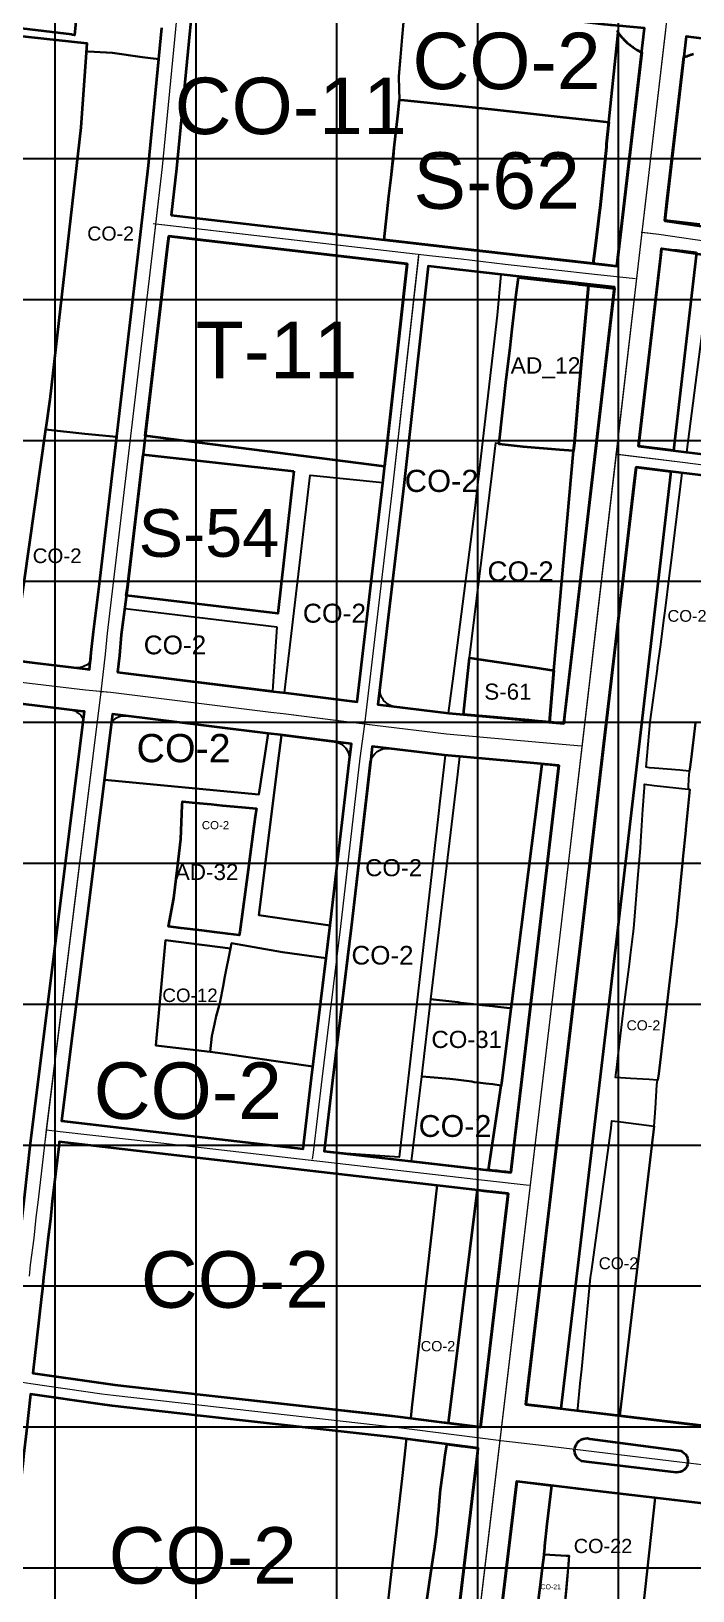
# Model space of a CAD drawing. Header units: millimetres. Extents: x 464536 to 476893, y 870501 to 881610.
# Drawn here: x 468283 to 468753, y 876084 to 877190 of the extents above; entities that cross this region are included whole.
import ezdxf
from ezdxf.enums import TextEntityAlignment as Align

# ---------------------------------------------------------------- set-up
doc = ezdxf.new("R2010")
doc.units = ezdxf.units.MM
for name, color, linetype, lineweight in [('Administration', 16, 'Continuous', 35), ('Center_1', 7, 'Continuous', 5), ('Land Use Code', 7, 'Continuous', 35), ('Manufacturing and storage', 212, 'Continuous', 35), ('Mixed use', 30, 'Continuous', 35), ('Proposed Road Net work', 7, 'Continuous', 35), ('Recreational _ Environmental', 84, 'Continuous', 35), ('Services', 170, 'Continuous', 35), ('Transport', 251, 'Continuous', 35)]:
    doc.layers.add(name, color=color, linetype=linetype, lineweight=lineweight)
doc.layers.add('Commerce_ Business _ Trade', color=10, linetype='Continuous')
doc.layers.add('Grid1', color=7, linetype='Continuous')
doc.styles.add('Arial', font='arial.ttf')

msp = doc.modelspace()

# ---------------------------------------------------------------- linework, layer by layer
at = {"layer": 'Administration'}
for points in [[(468678.6, 877009.9), (468673.6, 876953.6), (468671.9, 876934.8), (468669.4, 876906.7), (468669.4, 876906.7), (468668.7, 876898.5), (468668.1, 876892.5), (468658, 876893.3), (468632.2, 876895.3), (468615.2, 876897.2), (468615.3, 876898), (468620.3, 876943.2), (468623, 876965.7), (468624.6, 876979), (468627.1, 877001.2), (468627.4, 877003.5), (468628.9, 877015.6), (468667.1, 877011.3), (468671.3, 877010.8), (468672.2, 877010.7), (468674.4, 877010.4)], [(468442.8, 876638.7), (468442.2, 876634.6), (468441.1, 876625.9), (468436.9, 876595.2), (468431, 876551.3), (468430.6, 876548.8), (468422.6, 876549.8), (468414.9, 876550.8), (468404.1, 876552.1), (468389.5, 876553.9), (468380.5, 876555.1), (468384.1, 876575.1), (468386.8, 876596.6), (468389.1, 876617), (468390.1, 876641.1), (468390.4, 876643.7), (468399.7, 876642.9), (468410.7, 876641.8), (468418.7, 876641), (468432.6, 876639.7)]]:
    msp.add_lwpolyline(points, close=True, dxfattribs=at)
at = {"layer": 'Center_1'}
for points in [[(468338.5, 873812.6), (468355.6, 873957.5), (468418.1, 874496.9), (468508.1, 875263.4), (468569.7, 875800.9), (468575.1, 875846.3), (468658.6, 876548.8), (468816.4, 877901.2), (468829.9, 878009.8), (468852.7, 878215), (468863.4, 878307.3), (468873.2, 878383.8), (468885.1, 878491.3), (468895.2, 878573.2), (468896.9, 878586.6), (468907.2, 878673.6), (469113.1, 880420.4), (469144.9, 880701), (469219, 881312.4)], [(468282.5, 876315), (468284.9, 876333.9), (468286.5, 876348.5), (468288, 876361.2), (468292.5, 876400.2), (468332.6, 876721.6), (468331.7, 876721.7), (468332.6, 876721.6), (468335.6, 876748.4), (468337, 876763.1), (468341.2, 876797), (468370.1, 877041), (468376.1, 877094), (468385.7, 877191.7)], [(468282.5, 876315), (468284.9, 876333.9), (468286.5, 876348.5), (468288, 876361.2), (468292.5, 876400.2), (468332.6, 876721.6), (468331.7, 876721.7), (468332.6, 876721.6), (468335.6, 876748.4), (468337, 876763.1), (468341.2, 876797), (468370.1, 877041), (468376.1, 877094), (468385.7, 877191.7)], [(468712, 877014.6), (468680.9, 877018), (468630.1, 877023.7), (468619.6, 877024.9), (468588.2, 877028.5), (468567.9, 877030.8), (468369.4, 877053.7)], [(468716.1, 877047.8), (468728.6, 877046.4), (468770.6, 877040.2), (468803.2, 877036.4), (468824.9, 877034.1), (468846.1, 877031.8), (468884.9, 877027.1), (468929.8, 877022.6), (469098.7, 877009.8), (469101.1, 877009.7)], [(468482.8, 876390), (468483.4, 876394.8), (468489.5, 876446.7), (468502.7, 876555.1), (468516.5, 876674.6), (468519.8, 876698.7), (468521.1, 876708.5), (468540, 876868.9), (468558.2, 877030.4)], [(468697.9, 876890.4), (468745.5, 876884.5), (468776.8, 876880.6), (468792, 876879.4), (468842.1, 876873.5), (468856.9, 876872.5), (468906.6, 876864.6), (468924.1, 876862.9), (468985.8, 876856), (469004.3, 876851.9), (469062.9, 876844.1), (469069.4, 876843.3), (469078.3, 876842.1), (469081.5, 876841.6)], [(468673.7, 876683.1), (468643.7, 876685.7), (468577.9, 876691.5), (468526.9, 876697.7), (468461.9, 876705.9), (468453, 876707), (468339.4, 876721), (468321.5, 876722.7), (468261.8, 876729.9), (468094, 876749.5), (468050.4, 876754.7), (468005.4, 876760.3), (467953.8, 876766.6), (467911.4, 876771.4), (467861.3, 876777.2), (467818, 876782.6), (467747.6, 876790.8), (467704.9, 876795.9), (467671.6, 876799.8), (467635.2, 876804.2), (467594.8, 876809), (467483.5, 876822.8), (467475.6, 876823.7), (467411.5, 876831.2)], [(468293.7, 876410.8), (468303.5, 876409.7), (468368.7, 876402.2), (468604.9, 876375.1), (468636.6, 876371.5)], [(468273.4, 876232.2), (468282.6, 876230.8), (468333, 876223.5), (468341.2, 876222.4), (468401.9, 876215.6), (468542.2, 876199.9), (468614.9, 876190.5), (468616, 876190.4)]]:
    msp.add_lwpolyline(points, dxfattribs=at)
for points in [[(468371.5, 877053.4, 0), (468376.1, 877094, 0), (468385.7, 877191.7, 0), (468392.3, 877259.6, 0)], [(468716.8, 877047.7, 0), (468733.6, 877191, 0)], [(468332.6, 876721.6, 0), (468335.6, 876748.4, 0), (468337, 876763.1, 0), (468341.2, 876797, 0), (468370.1, 877041, 0), (468371.5, 877053.4, 0)], [(468712, 877014.6, 0), (468680.9, 877018, 0), (468630.1, 877023.7, 0), (468619.6, 877024.9, 0), (468588.2, 877028.5, 0), (468567.9, 877030.8, 0), (468371.5, 877053.4, 0)], [(468698.5, 876890.3, 0), (468716.8, 877047.7, 0)], [(468716.1, 877047.8, 0), (468716.8, 877047.7, 0)], [(468716.8, 877047.7, 0), (468728.6, 877046.4, 0), (468770.6, 877040.2, 0), (468803.2, 877036.4, 0), (468824.9, 877034.1, 0), (468846.1, 877031.8, 0), (468884.9, 877027.1, 0), (468929.8, 877022.6, 0), (468934, 877022.3, 0)], [(468519.8, 876698.6, 0), (468519.8, 876698.7, 0), (468521.1, 876708.5, 0), (468540, 876868.9, 0), (468558.3, 877031.9, 0)], [(468616, 876190.4, 0), (468658.6, 876548.8, 0), (468698.5, 876890.3, 0)], [(468697.9, 876890.4, 0), (468698.5, 876890.3, 0)], [(468698.5, 876890.3, 0), (468745.5, 876884.5, 0), (468776.8, 876880.6, 0), (468792, 876879.4, 0), (468842.1, 876873.5, 0), (468856.9, 876872.5, 0), (468906.6, 876864.6, 0), (468917.7, 876863.5, 0)], [(468332.6, 876721.6, 0), (468331.7, 876721.7, 0), (468321.5, 876722.7, 0), (468261.8, 876729.9, 0), (468094, 876749.5, 0), (468050.4, 876754.7, 0), (468005.4, 876760.3, 0), (467953.8, 876766.6, 0), (467911.4, 876771.4, 0), (467861.3, 876777.2, 0), (467858.7, 876777.5, 0)], [(468293.8, 876410.8, 0), (468332.6, 876721.6, 0)], [(468519.8, 876698.6, 0), (468461.9, 876705.9, 0), (468453, 876707, 0), (468339.4, 876721, 0), (468332.6, 876721.6, 0)], [(468482.8, 876390, 0), (468483.4, 876394.8, 0), (468489.5, 876446.7, 0), (468502.7, 876555.1, 0), (468516.5, 876674.6, 0), (468519.8, 876698.6, 0)], [(468673.7, 876683.1, 0), (468643.7, 876685.7, 0), (468577.9, 876691.5, 0), (468526.9, 876697.7, 0), (468519.8, 876698.6, 0)], [(468281.8, 876307, 0), (468282.5, 876315, 0), (468284.9, 876333.9, 0), (468286.5, 876348.5, 0), (468288, 876361.2, 0), (468292.5, 876400.2, 0), (468293.8, 876410.8, 0)], [(468293.7, 876410.8, 0), (468293.8, 876410.8, 0)], [(468293.8, 876410.8, 0), (468303.5, 876409.7, 0), (468368.7, 876402.2, 0), (468604.9, 876375.1, 0), (468636.6, 876371.5, 0)], [(468273.4, 876232.2, 0), (468282.6, 876230.8, 0), (468333, 876223.5, 0), (468341.2, 876222.4, 0), (468401.9, 876215.6, 0), (468542.2, 876199.9, 0), (468614.9, 876190.5, 0), (468616, 876190.4, 0)], [(468577.6, 875867.2, 0), (468616, 876190.4, 0)], [(468616.5, 876190.4, 0), (468651.5, 876186.2, 0), (468692.5, 876181.3, 0), (468743.3, 876175.2, 0), (468775.5, 876171.4, 0), (468779.3, 876170.9, 0), (468834.3, 876164.4, 0), (468835.5, 876164.2, 0)], [(468616.5, 876190.4, 0), (468651.5, 876186.2, 0), (468692.5, 876181.3, 0), (468743.3, 876175.2, 0), (468775.5, 876171.4, 0), (468779.3, 876170.9, 0), (468834.3, 876164.4, 0), (468835.5, 876164.2, 0), (468846.2, 876162.7, 0), (468878, 876158.1, 0), (468902, 876154.7, 0), (468934.7, 876150.1, 0), (468971.1, 876144.9, 0), (468995.4, 876141.4, 0), (469001.6, 876140.5, 0)]]:
    msp.add_polyline3d(points, dxfattribs=at)
at = {"layer": 'Commerce_ Business _ Trade'}
for points in [[(468235.9, 877197.1), (468311.7, 877187.9), (468311.9, 877187.8), (468313.7, 877187.6), (468313.7, 877187.6), (468313.8, 877187.6), (468319.2, 877244.9)], [(468375.7, 877192.7), (468374.1, 877176.2), (468373.5, 877170.4), (468362, 877171.9), (468340.7, 877175), (468323.4, 877175.9), (468323.4, 877175.9), (468340.5, 877175), (468361.8, 877171.9), (468373.5, 877170.4), (468366.2, 877095), (468360.1, 877042.1), (468355.9, 877006.1), (468355.4, 877001.9), (468347.1, 876934.2), (468343.5, 876902.5), (468343.5, 876902.5), (468320.9, 876904.6), (468293.1, 876907.6), (468293, 876907.6), (468293.5, 876910.5), (468295.3, 876921.9), (468296.1, 876929.1), (468318.2, 877122), (468322.4, 877181.9), (468134.7, 877202.2)], [(468547.7, 877202.1), (468546.3, 877186), (468545.1, 877171.9), (468543.9, 877158.3), (468544.1, 877157.5), (468544.5, 877141.7), (468543.3, 877130.4), (468540.8, 877107.6), (468540.1, 877101), (468538.5, 877086.6), (468537, 877073.3), (468533.7, 877042.3), (468522, 877043.7), (468456, 877051.3), (468408.2, 877056.8), (468382.3, 877059.8), (468386, 877092.9), (468395.6, 877190.7)], [(468698.6, 877190.9), (468699, 877190.3), (468699.5, 877189.6), (468699.7, 877189.4), (468693.2, 877125.8), (468685.1, 877126.7), (468658.6, 877129.6), (468635.5, 877132.1), (468609.8, 877135), (468600, 877136), (468548, 877141.4), (468544.5, 877141.7), (468544.1, 877157.5), (468543.9, 877158.3), (468544.6, 877167), (468545.1, 877171.9), (468546.3, 877186), (468547.7, 877202.1)], [(468754.6, 876699.5), (468751.6, 876673.5), (468750.8, 876666.6), (468750.4, 876665.3), (468750.3, 876665.3), (468743.6, 876665.9), (468725.6, 876667.4), (468722.1, 876667.7), (468719.6, 876668), (468722.6, 876700.2), (468727.7, 876737.8), (468727.8, 876738.8), (468730, 876755.1), (468732.3, 876772.4), (468733.2, 876779), (468736.3, 876804), (468737.3, 876811.3), (468738.9, 876824.6), (468745.3, 876876.9), (468754.5, 876875.8)], [(468774.5, 876199.2), (468701, 876208), (468703.6, 876230), (468725.3, 876413.4), (468726.2, 876426.2), (468727.3, 876442.7), (468727.7, 876446.1), (468728, 876446.1), (468728.6, 876450.6), (468733.6, 876492.5), (468734.6, 876501), (468739.4, 876541.1), (468740.8, 876553.1), (468741.2, 876556.5), (468741.9, 876564.1), (468745.7, 876602.3), (468745.7, 876602.9), (468747.8, 876623.2), (468747.8, 876623.8), (468750.6, 876652.3), (468749.6, 876652.4), (468749.7, 876653.7), (468750, 876660.3), (468750.1, 876662.2), (468750.4, 876665.3), (468750.8, 876666.6), (468751.6, 876673.5), (468754.6, 876699.5)], [(468517.1, 875907.5), (468546.5, 876165.6), (468548.7, 876185.2), (468548.8, 876185.7), (468548.9, 876186.8), (468549.3, 876190.6), (468549.4, 876191.4), (468557.3, 876190.4), (468578.1, 876187.7), (468578.1, 876187.7), (468578, 876187.3), (468577, 876180.2), (468576.2, 876174.5), (468576.1, 876173.8), (468576, 876172.8), (468575.2, 876167.4), (468573.5, 876155.5), (468573.3, 876152.8), (468572.6, 876144.5), (468572.3, 876140.9), (468571.7, 876134.7), (468571.6, 876133.1), (468570.8, 876123.8), (468569.5, 876115.3), (468569.5, 876114.8), (468568.4, 876107.3), (468565.5, 876088.1), (468563.8, 876076.6)], [(468661, 876063.7), (468664.5, 876102), (468664.8, 876106.3), (468665, 876108.3), (468665, 876108.4), (468664, 876108.5), (468662.8, 876108.6), (468651.3, 876109.2), (468647, 876109.5), (468647.5, 876114.3), (468647.4, 876115.4), (468647.7, 876117.9), (468648.4, 876124.2), (468648.7, 876126.5), (468649.2, 876130.9), (468650, 876137.3), (468650.4, 876140.5), (468651.4, 876148.9), (468652, 876153.7), (468652.5, 876158.4), (468669.4, 876156.3), (468671.1, 876156.1), (468685, 876154.5), (468726.1, 876149.6), (468716.1, 876058.5)]]:
    msp.add_lwpolyline(points, dxfattribs=at)
for points in [[(468796, 877028.7), (468795.6, 877024.3), (468793.3, 877003.1), (468790.2, 876974.6), (468786.3, 876939.2), (468781.6, 876895.3), (468780.8, 876887.8), (468777.6, 876888), (468755.7, 876890.8), (468748.6, 876891.6), (468755, 876941), (468760, 876979.4), (468764.1, 877010.7), (468766.9, 877032), (468770.8, 877031.5), (468773.6, 877031.2), (468783.5, 877030.1), (468795.8, 877028.7)], [(468668.1, 876892.5), (468654.2, 876736.8), (468640.6, 876738.8), (468640.5, 876738.8), (468594.2, 876745.8), (468610.1, 876874.5), (468613, 876898.2), (468615.3, 876898), (468615.2, 876897.2), (468632.2, 876895.3), (468658, 876893.3)], [(468532.6, 876869.7), (468514.3, 876714.5), (468463.7, 876720.8), (468463.7, 876720.8), (468462.9, 876720.9), (468481.1, 876875.3), (468532.6, 876870)], [(468457.3, 876767.7), (468454.3, 876722), (468344.2, 876735.6), (468345.5, 876747.4), (468346.9, 876762), (468349.3, 876780.7), (468357.5, 876779.7)], [(468645.8, 876670.4), (468623.7, 876496.6), (468622.8, 876497), (468612.3, 876498.3), (468610.6, 876498.5), (468603.2, 876499.3), (468599.4, 876499.7), (468588.1, 876501), (468586.1, 876501.3), (468581.6, 876501.8), (468568.7, 876503.3), (468566.8, 876503.5), (468585.8, 876663.1), (468587.3, 876675.6), (468600.8, 876674.4), (468632.2, 876671.6)], [(468749.6, 876652.4), (468750.6, 876652.3), (468747.8, 876623.8), (468747.8, 876623.2), (468745.7, 876602.9), (468745.7, 876602.3), (468741.9, 876564.1), (468741.2, 876556.5), (468740.8, 876553.1), (468739.4, 876541.1), (468734.6, 876501), (468733.6, 876492.5), (468728.6, 876450.6), (468728, 876446.1), (468727.7, 876446.1), (468721.7, 876446.5), (468708.6, 876447.2), (468697.9, 876447.9), (468698.8, 876455), (468699.6, 876461.4), (468703.4, 876493.6), (468704.8, 876504.8), (468707.8, 876528.4), (468708.6, 876534.8), (468710.5, 876549.9), (468710.7, 876551.4), (468711.1, 876556.5), (468713.8, 876589.2), (468715.6, 876610.6), (468715.9, 876615.3), (468717.4, 876638), (468718.4, 876653.6), (468718.6, 876656), (468725.4, 876655.2)], [(468424.5, 876539.5), (468420.2, 876518.3), (468419.4, 876513.8), (468416.9, 876500.6), (468414.2, 876491.5), (468413, 876485.7), (468411.2, 876477.3), (468410, 876466), (468371.3, 876470.5), (468378.2, 876545.3)], [(468492.4, 876532.7), (468483, 876455.6), (468419.1, 876464.9), (468410, 876466), (468411.2, 876477.3), (468413, 876485.7), (468414.2, 876491.5), (468416.9, 876500.6), (468419.4, 876513.8), (468420.2, 876518.3), (468424.5, 876539.5), (468425.2, 876543.3), (468461.3, 876536.9)], [(468603.2, 876499.3), (468610.6, 876498.5), (468612.3, 876498.3), (468622.8, 876497), (468623.7, 876496.6), (468617.6, 876447.6), (468617.1, 876444.1), (468616.9, 876442.3), (468616.8, 876442.3), (468610.7, 876443.1), (468605.9, 876443.7), (468605.8, 876443.7), (468600, 876444.4), (468597.6, 876444.7), (468595.8, 876445), (468593.9, 876445.2), (468584.5, 876446.4), (468580.3, 876446.9), (468566.2, 876448.2), (468560.3, 876448.7), (468566.8, 876503.5), (468568.7, 876503.3), (468581.6, 876501.8), (468586.1, 876501.3), (468588.1, 876501), (468599.4, 876499.7)], [(468616.8, 876442.3), (468607.6, 876382.3), (468605.8, 876382.5), (468598.7, 876383.3), (468598.3, 876383.4), (468553.1, 876388.6), (468560.3, 876448.7), (468566.2, 876448.2), (468580.3, 876446.9), (468584.5, 876446.4), (468593.9, 876445.2), (468595.8, 876445), (468597.6, 876444.7), (468600, 876444.4), (468605.8, 876443.7), (468605.9, 876443.7), (468610.7, 876443.1)], [(468703.6, 876230), (468701, 876208), (468671, 876211.5), (468671.2, 876212.9), (468672.9, 876230.8), (468673.9, 876240.9), (468680.2, 876306), (468680.8, 876310.3), (468681.5, 876315.3), (468694.8, 876412), (468695.4, 876417.1), (468701.7, 876416.5), (468725.3, 876413.4)], [(468571.3, 876371.4), (468553.3, 876213.4), (468552.5, 876206.2), (468543.1, 876207.4), (468543.1, 876207.4), (468543, 876207.4), (468537.7, 876208), (468402.8, 876223), (468342.2, 876229.8), (468334, 876230.9), (468284.1, 876238.2), (468286.7, 876261.1), (468290.2, 876292.5), (468290.8, 876297.9), (468291.7, 876305.9), (468292.5, 876313.9), (468294.8, 876332.7), (468296.5, 876347.4), (468297.9, 876360.1), (468302.4, 876399), (468302.8, 876402.2), (468367.8, 876394.7)], [(468596.9, 876368.5), (468596.9, 876368.5), (468599.8, 876368.1), (468579.2, 876202.7), (468577.2, 876203), (468576.6, 876203.1), (468570.2, 876203.9), (468561.1, 876205.1), (468552.5, 876206.2), (468553.3, 876213.4), (468571.3, 876371.4), (468585.6, 876369.7)], [(468656.3, 876064.3), (468641.7, 876066.3), (468643, 876076.7), (468644.1, 876086.1), (468645.8, 876099.9), (468646.9, 876108.7), (468647, 876109.5), (468651.3, 876109.2), (468662.8, 876108.6), (468664, 876108.5), (468665, 876108.4), (468665, 876108.3), (468664.8, 876106.3), (468664.4, 876101.5), (468664.3, 876100.5), (468663.8, 876094.4), (468663, 876085.5), (468661, 876063.7)]]:
    msp.add_lwpolyline(points, close=True, dxfattribs=at)
for points in [[(468582.5, 876732.7), (468579.1, 876706.4), (468541.3, 876711), (468541.3, 876711, -0.163835), (468534.2, 876714.4, -0.089413), (468531.7, 876718, -0.140639), (468530.6, 876724.7), (468531.9, 876735.8), (468536, 876770.5), (468547.5, 876868), (468564.9, 877023.6), (468567, 877023.4), (468587.4, 877021), (468591.5, 877020.6), (468601.8, 877019.4), (468616.5, 877017.7), (468613.9, 876988.9), (468597.8, 876850.1)], [(468451.2, 876692.1), (468444.5, 876648.7), (468334.9, 876659.1), (468340, 876700.2, -0.252848), (468350.9, 876704.5), (468350.9, 876704.5), (468420.4, 876695.9), (468451.2, 876692.1)], [(468495.2, 876555.9), (468495.2, 876555.7), (468467.2, 876559.8), (468444.5, 876563), (468458.4, 876672.7), (468460.7, 876690.9), (468498.1, 876686.2, -0.410864), (468508.8, 876672.6), (468508.8, 876672.6), (468503.5, 876626.9), (468501.7, 876612.1), (468495.2, 876556)], [(468571.9, 876633.1), (468544.3, 876391.3), (468506.5, 876393.9), (468491, 876395.7), (468496.2, 876439.5), (468496.2, 876439.5), (468496.9, 876445.8), (468496.9, 876445.8), (468508.8, 876542.9), (468510.1, 876554.2), (468521.6, 876652.8), (468523.7, 876671.7, -0.387423), (468537.3, 876681.3), (468576.1, 876676.6), (468576.6, 876676.5), (468576.8, 876676.5), (468573.1, 876643.9)]]:
    msp.add_lwpolyline(points, format="xyb", close=True, dxfattribs=at)
msp.add_lwpolyline([(468778.7, 875847.1), (468624.9, 875870.2, -0.270853), (468620, 875881.7), (468621.9, 875896.4), (468623.4, 875908.2), (468623.4, 875908.2), (468627.2, 875936.7), (468627.6, 875939.5), (468627.7, 875940.5), (468630.5, 875966), (468632.4, 875982.7), (468635.2, 876009.1), (468636.7, 876023.3), (468636.7, 876023.3), (468637.7, 876031.7), (468639.9, 876050.9), (468641.7, 876066.3), (468656.3, 876064.3), (468661, 876063.7), (468674.5, 876062.4), (468690.8, 876060.9), (468716.1, 876058.5), (468726.1, 876149.6), (468810, 876139.6, -0.41509)], format="xyb", dxfattribs=at)
for points in [[(468295.3, 876921.9, 0), (468293.5, 876910.5, 0), (468296.1, 876929.1, 0)], [(468460.7, 876690.9, 0), (468458.4, 876672.7, 0), (468444.5, 876563, 0), (468467.2, 876559.8, 0), (468495.2, 876555.7, 0), (468492.4, 876532.7, 0), (468461.3, 876536.9, 0), (468425.2, 876543.3, 0), (468424.5, 876539.5, 0), (468378.2, 876545.3, 0), (468371.3, 876470.5, 0), (468410, 876466, 0), (468419.1, 876464.9, 0), (468483, 876455.6, 0), (468482, 876447.6, 0), (468476.1, 876397.4, 0), (468369.5, 876409.6, 0), (468304.7, 876417.1, 0), (468334.9, 876659.1, 0), (468444.5, 876648.7, 0), (468451.2, 876692.1, 0), (468460, 876691, 0)], [(468422.6, 876549.8, 0), (468430.6, 876548.8, 0), (468431, 876551.3, 0), (468436.9, 876595.2, 0), (468441.1, 876625.9, 0), (468442.2, 876634.6, 0), (468442.8, 876638.7, 0), (468432.6, 876639.7, 0), (468418.7, 876641, 0), (468410.7, 876641.8, 0), (468399.7, 876642.9, 0), (468390.4, 876643.7, 0), (468390.1, 876641.1, 0), (468389.1, 876617, 0), (468386.8, 876596.6, 0), (468384.1, 876575.1, 0), (468380.5, 876555.1, 0), (468389.5, 876553.9, 0), (468404.1, 876552.1, 0), (468414.9, 876550.8, 0)]]:
    msp.add_polyline3d(points, close=True, dxfattribs=at)
for points in [[(468269.8, 876744.1, 0), (468293.1, 876907.6, 0), (468320.9, 876904.6, 0), (468343.5, 876902.5, 0), (468343.5, 876902.5, 0), (468343.6, 876902.5, 0), (468336.4, 876841.4, 0), (468335.7, 876836.6, 0), (468330.9, 876795.1, 0), (468327.1, 876764.4, 0), (468327, 876764.1, 0), (468325.6, 876749.5, 0), (468324.9, 876743.1, 0), (468324.1, 876742.2, 0), (468323.2, 876741.3, 0), (468322.2, 876740.6, 0), (468321.1, 876740, 0), (468320, 876739.5, 0), (468318.8, 876739.1, 0), (468317.6, 876738.8, 0), (468316.4, 876738.6, 0), (468315.2, 876738.6, 0), (468313.9, 876738.7, 0), (468309.5, 876739.2, 0), (468289.1, 876741.7, 0), (468274.7, 876743.5, 0)], [(468260, 876715, 0), (468310.5, 876708.9, 0), (468312.2, 876708.5, 0), (468313.9, 876708, 0), (468315.4, 876707.2, 0), (468316.9, 876706.2, 0), (468318.1, 876705, 0), (468319.2, 876703.6, 0), (468320.1, 876702.1, 0), (468282.5, 876401.4, 0)], [(468264.2, 876065.8, 0), (468270.6, 876116.9, 0), (468273.1, 876139.7, 0), (468274.6, 876153.4, 0), (468277.1, 876176.2, 0), (468277.5, 876179.3, 0), (468279.5, 876197.3, 0), (468282.4, 876223.3, 0), (468331.9, 876216.1, 0), (468340.2, 876214.9, 0), (468340.4, 876214.9, 0), (468401.1, 876208.1, 0), (468539.4, 876192.7, 0), (468541, 876192.5, 0), (468541.3, 876192.5, 0), (468549.4, 876191.4, 0), (468549.3, 876190.6, 0), (468548.9, 876186.8, 0), (468548.8, 876185.7, 0), (468548.7, 876185.2, 0), (468546.5, 876165.6, 0), (468517.1, 875907.5, 0)]]:
    msp.add_polyline3d(points, dxfattribs=at)
at = {"layer": 'Grid1'}
for p, q in [((468300, 870600), (468300, 881600)), ((468400, 870600), (468400, 881600)), ((468500, 870600), (468500, 881600)), ((468600, 870600), (468600, 881600)), ((468700, 870600), (468700, 881600)), ((468700, 870600), (468700, 881600)), ((464700, 877100), (472600, 877100)), ((464700, 877000), (472600, 877000)), ((464700, 876900), (472600, 876900)), ((464700, 876800), (472600, 876800)), ((464700, 876700), (472600, 876700)), ((464700, 876600), (472600, 876600)), ((464700, 876500), (472600, 876500)), ((464700, 876400), (472600, 876400)), ((464700, 876300), (472600, 876300)), ((464700, 876200), (472600, 876200)), ((464700, 876100), (472600, 876100))]:
    msp.add_line(p, q, dxfattribs=at)
at = {"layer": 'Manufacturing and storage'}
msp.add_lwpolyline([(468313.7, 877187.6), (468313.7, 877187.6), (468311.9, 877187.8), (468311.7, 877187.9), (468235.9, 877197.1), (468236.1, 877208.3), (468236.2, 877211.5), (468237.3, 877264.2), (468237.5, 877264.2), (468314.2, 877246.1), (468319.1, 877245), (468317.5, 877228.1), (468316.7, 877219.6), (468315, 877202.2)], close=True, dxfattribs=at)
at = {"layer": 'Mixed use'}
msp.add_polyline3d([(468134.7, 877202.2, 0), (468322.4, 877181.9, 0), (468318.2, 877122, 0), (468296.1, 876929.1, 0), (468293.5, 876910.5, 0), (468293, 876907.6, 0), (468293.1, 876907.6, 0), (468269.8, 876744.1, 0)], dxfattribs=at)
at = {"layer": 'Proposed Road Net work'}
for points in [[(467922.5, 877233.8, 0), (467906.1, 877105.7, 0), (467889.7, 876961.4, 0), (467880.3, 876887.6, 0), (467870.2, 876791.2, 0), (467913.1, 876786.3, 0), (467955.5, 876781.5, 0), (468007.3, 876775.2, 0), (468052.3, 876769.6, 0), (468095.8, 876764.4, 0), (468263.6, 876744.8, 0), (468323.1, 876737.6, 0), (468324.3, 876737.5, 0), (468325.6, 876749.5, 0), (468327.1, 876764.2, 0), (468331.3, 876798.2, 0), (468360.1, 877042.1, 0), (468366.2, 877095, 0), (468375.7, 877192.7, 0)], [(467922.5, 877233.8, 0), (467906.1, 877105.7, 0), (467889.7, 876961.4, 0), (467880.3, 876887.6, 0), (467870.2, 876791.2, 0), (467913.1, 876786.3, 0), (467955.5, 876781.5, 0), (468007.3, 876775.2, 0), (468052.3, 876769.6, 0), (468095.8, 876764.4, 0), (468263.6, 876744.8, 0), (468323.1, 876737.6, 0), (468324.3, 876737.5, 0), (468325.6, 876749.5, 0), (468327.1, 876764.2, 0), (468331.3, 876798.2, 0), (468360.1, 877042.1, 0), (468366.2, 877095, 0), (468375.7, 877192.7, 0)], [(468696.5, 877194.4, 0), (468690, 877195, 0), (468689.3, 877195.1, 0), (468631.6, 877202.1, 0), (468568.3, 877210.9, 0), (468458, 877225.4, 0), (468399.8, 877233.4, 0), (468395.6, 877190.7, 0), (468386, 877092.9, 0), (468382.3, 877059.8, 0)], [(468382.3, 877059.8, 0), (468568.7, 877038.3, 0), (468589.1, 877035.9, 0), (468620.4, 877032.4, 0), (468631, 877031.2, 0), (468681.8, 877025.5, 0), (468698.9, 877023.6, 0), (468716.6, 877175.3, 0)], [(468746.5, 877172.2, 0), (468732.9, 877055.9, 0), (468771.9, 877050.1, 0), (468804.3, 877046.4, 0), (468826, 877044.1, 0), (468847.2, 877041.7, 0), (468886, 877037, 0), (468930.7, 877032.6, 0), (469087.2, 877020.7, 0), (469094.2, 877081, 0), (469100.5, 877130.9, 0), (469102.1, 877143.1, 0), (469098.8, 877143.3, 0), (469097.1, 877143.5, 0), (468898, 877167.3, 0)]]:
    msp.add_polyline3d(points, dxfattribs=at)
for points in [[(468382.3, 877059.8, 0), (468568.7, 877038.3, 0), (468589.1, 877035.9, 0), (468620.4, 877032.4, 0), (468631, 877031.2, 0), (468681.8, 877025.5, 0), (468698.9, 877023.6, 0), (468718.6, 877192.4, 0), (468690, 877195, 0), (468689.3, 877195.1, 0), (468631.6, 877202.1, 0), (468568.3, 877210.9, 0), (468458, 877225.4, 0), (468399.8, 877233.4, 0), (468395.6, 877190.7, 0), (468386, 877092.9, 0)], [(468898, 877167.3, 0), (468748.2, 877186.6, 0), (468732.9, 877055.9, 0), (468771.9, 877050.1, 0), (468804.3, 877046.4, 0), (468826, 877044.1, 0), (468847.2, 877041.7, 0), (468886, 877037, 0), (468930.7, 877032.6, 0), (469087.2, 877020.7, 0), (469094.2, 877081, 0), (469100.5, 877130.9, 0), (469102.1, 877143.1, 0), (469098.8, 877143.3, 0), (469097.1, 877143.5, 0)], [(468344.2, 876735.5, 0), (468454.8, 876721.9, 0), (468463.7, 876720.8, 0), (468514.3, 876714.4, 0), (468532.6, 876869.7, 0), (468550, 877025.3, 0), (468380.6, 877044.8, 0), (468380, 877039.8, 0), (468351.2, 876795.8, 0), (468346.9, 876762, 0), (468345.5, 876747.4, 0)], [(468344.2, 876735.5, 0), (468454.8, 876721.9, 0), (468463.7, 876720.8, 0), (468514.3, 876714.4, 0), (468532.6, 876869.7, 0), (468550, 877025.3, 0), (468380.6, 877044.8, 0), (468380, 877039.8, 0), (468351.2, 876795.8, 0), (468346.9, 876762, 0), (468345.5, 876747.4, 0)], [(468730.6, 877036, 0), (468714.2, 876895.9, 0), (468746.5, 876891.9, 0), (468777.6, 876888, 0), (468792.7, 876886.9, 0), (468842.8, 876881, 0), (468857.4, 876880, 0), (468858, 876879.9, 0), (468907.6, 876872.1, 0), (468909.1, 876871.9, 0), (468914, 876924.4, 0), (468918.7, 876965.1, 0), (468920.4, 876988.9, 0), (468923, 877010.5, 0), (468923.2, 877013.2, 0), (468883.8, 877017.2, 0), (468844.9, 877021.8, 0), (468823.8, 877024.2, 0), (468802.1, 877026.5, 0), (468769.3, 877030.3, 0)], [(468730.6, 877036, 0), (468714.2, 876895.9, 0), (468746.5, 876891.9, 0), (468777.6, 876888, 0), (468792.7, 876886.9, 0), (468842.8, 876881, 0), (468857.4, 876880, 0), (468858, 876879.9, 0), (468907.6, 876872.1, 0), (468909.1, 876871.9, 0), (468914, 876924.4, 0), (468918.7, 876965.1, 0), (468920.4, 876988.9, 0), (468923, 877010.5, 0), (468923.2, 877013.2, 0), (468883.8, 877017.2, 0), (468844.9, 877021.8, 0), (468823.8, 877024.2, 0), (468802.1, 877026.5, 0), (468769.3, 877030.3, 0)], [(468547.5, 876868, 0), (468529, 876712.5, 0), (468579.5, 876706.4, 0), (468645.1, 876700.6, 0), (468661.1, 876699.2, 0), (468697.2, 877008.7, 0), (468680.1, 877010.6, 0), (468629.3, 877016.3, 0), (468618.7, 877017.5, 0), (468587.4, 877021, 0), (468567, 877023.4, 0), (468564.9, 877023.6, 0)], [(468547.5, 876868, 0), (468529, 876712.5, 0), (468579.5, 876706.4, 0), (468645.1, 876700.6, 0), (468661.1, 876699.2, 0), (468697.2, 877008.7, 0), (468680.1, 877010.6, 0), (468629.3, 877016.3, 0), (468618.7, 877017.5, 0), (468587.4, 877021, 0), (468567, 877023.4, 0), (468564.9, 877023.6, 0)], [(468712.5, 876881, 0), (468673.5, 876547, 0), (468634.2, 876215.9, 0), (468654.7, 876213.5, 0), (468695.7, 876208.6, 0), (468746.6, 876202.5, 0), (468778.8, 876198.7, 0), (468782.5, 876198.2, 0), (468828.3, 876192.8, 0), (468839.5, 876285, 0), (468841.5, 876301.5, 0), (468854.2, 876410.2, 0), (468861.2, 876469.4, 0), (468865.1, 876502.5, 0), (468884.8, 876663, 0), (468893.7, 876743.7, 0), (468902.5, 876822, 0), (468906.5, 876857.1, 0), (468905.6, 876857.2, 0), (468856, 876865.1, 0), (468841.4, 876866.1, 0), (468791.2, 876872, 0), (468776.1, 876873.1, 0), (468744.6, 876877, 0)], [(468712.5, 876881, 0), (468673.5, 876547, 0), (468634.2, 876215.9, 0), (468654.7, 876213.5, 0), (468695.7, 876208.6, 0), (468746.6, 876202.5, 0), (468778.8, 876198.7, 0), (468782.5, 876198.2, 0), (468828.3, 876192.8, 0), (468839.5, 876285, 0), (468841.5, 876301.5, 0), (468854.2, 876410.2, 0), (468861.2, 876469.4, 0), (468865.1, 876502.5, 0), (468884.8, 876663, 0), (468893.7, 876743.7, 0), (468902.5, 876822, 0), (468906.5, 876857.1, 0), (468905.6, 876857.2, 0), (468856, 876865.1, 0), (468841.4, 876866.1, 0), (468791.2, 876872, 0), (468776.1, 876873.1, 0), (468744.6, 876877, 0)], [(468092.7, 876335.9, 0), (468219, 876321.1, 0), (468260.7, 876317.1, 0), (468272.6, 876316, 0), (468274.9, 876335.1, 0), (468276.6, 876349.7, 0), (468278.1, 876362.4, 0), (468282.5, 876401.4, 0), (468320.8, 876707.7, 0), (468319.9, 876707.7, 0), (468260, 876715, 0), (468095.1, 876734.3, 0), (468049.4, 876365.5, 0), (468046.4, 876339.5, 0), (468062.8, 876339, 0)], [(468092.7, 876335.9, 0), (468219, 876321.1, 0), (468260.7, 876317.1, 0), (468272.6, 876316, 0), (468274.9, 876335.1, 0), (468276.6, 876349.7, 0), (468278.1, 876362.4, 0), (468282.5, 876401.4, 0), (468320.8, 876707.7, 0), (468319.9, 876707.7, 0), (468260, 876715, 0), (468095.1, 876734.3, 0), (468049.4, 876365.5, 0), (468046.4, 876339.5, 0), (468062.8, 876339, 0)], [(468369.5, 876409.6, 0), (468476.1, 876397.4, 0), (468482, 876447.6, 0), (468495.2, 876556, 0), (468509.1, 876675.5, 0), (468510.3, 876684.6, 0), (468460, 876691, 0), (468451.2, 876692.1, 0), (468340.7, 876705.7, 0), (468304.5, 876417.1, 0)], [(468369.5, 876409.6, 0), (468476.1, 876397.4, 0), (468482, 876447.6, 0), (468495.2, 876556, 0), (468509.1, 876675.5, 0), (468510.3, 876684.6, 0), (468460, 876691, 0), (468451.2, 876692.1, 0), (468340.7, 876705.7, 0), (468304.5, 876417.1, 0)], [(468496.9, 876445.8, 0), (468491, 876395.7, 0), (468605.8, 876382.5, 0), (468623.5, 876380.5, 0), (468643.7, 876550.5, 0), (468657.6, 876669.4, 0), (468642.4, 876670.7, 0), (468576.4, 876676.6, 0), (468525.1, 876682.8, 0), (468524, 876673.7, 0), (468510.1, 876554.2, 0)], [(468496.9, 876445.8, 0), (468491, 876395.7, 0), (468605.8, 876382.5, 0), (468623.5, 876380.5, 0), (468643.7, 876550.5, 0), (468657.6, 876669.4, 0), (468642.4, 876670.7, 0), (468576.4, 876676.6, 0), (468525.1, 876682.8, 0), (468524, 876673.7, 0), (468510.1, 876554.2, 0)], [(468367.8, 876394.7, 0), (468302.7, 876402.2, 0), (468302.4, 876399, 0), (468297.9, 876360.1, 0), (468296.5, 876347.4, 0), (468294.8, 876332.7, 0), (468292.5, 876313.9, 0), (468291.7, 876305.9, 0), (468290.8, 876297.9, 0), (468290.2, 876292.5, 0), (468286.7, 876261.1, 0), (468284, 876238.2, 0), (468334, 876230.9, 0), (468342.2, 876229.8, 0), (468402.8, 876223, 0), (468543.1, 876207.4, 0), (468602, 876199.8, 0), (468621.7, 876365.6, 0), (468604.1, 876367.6, 0)], [(468367.8, 876394.7, 0), (468302.7, 876402.2, 0), (468302.4, 876399, 0), (468297.9, 876360.1, 0), (468296.5, 876347.4, 0), (468294.8, 876332.7, 0), (468292.5, 876313.9, 0), (468291.7, 876305.9, 0), (468290.8, 876297.9, 0), (468290.2, 876292.5, 0), (468286.7, 876261.1, 0), (468284, 876238.2, 0), (468334, 876230.9, 0), (468342.2, 876229.8, 0), (468402.8, 876223, 0), (468543.1, 876207.4, 0), (468602, 876199.8, 0), (468621.7, 876365.6, 0), (468604.1, 876367.6, 0)], [(468541.3, 876192.5, 0), (468401.1, 876208.1, 0), (468340.3, 876214.9, 0), (468331.9, 876216.1, 0), (468282.4, 876223.3, 0), (468279.5, 876197.3, 0), (468277.5, 876179.3, 0), (468277.1, 876176.2, 0), (468274.6, 876153.4, 0), (468273.1, 876139.7, 0), (468270.6, 876116.9, 0), (468264.2, 876065.8, 0), (468262.5, 876050, 0), (468250.7, 875924, 0), (468283.4, 875920.1, 0), (468306.8, 875917.2, 0), (468335, 875912.9, 0), (468398.1, 875903.8, 0), (468445.5, 875897.4, 0), (468481.9, 875891.7, 0), (468515.1, 875886.8, 0), (468564, 875879.5, 0), (468600.3, 876184.9, 0)], [(468541.3, 876192.5, 0), (468401.1, 876208.1, 0), (468340.3, 876214.9, 0), (468331.9, 876216.1, 0), (468282.4, 876223.3, 0), (468279.5, 876197.3, 0), (468277.5, 876179.3, 0), (468277.1, 876176.2, 0), (468274.6, 876153.4, 0), (468273.1, 876139.7, 0), (468270.6, 876116.9, 0), (468264.2, 876065.8, 0), (468262.5, 876050, 0), (468250.7, 875924, 0), (468283.4, 875920.1, 0), (468306.8, 875917.2, 0), (468335, 875912.9, 0), (468398.1, 875903.8, 0), (468445.5, 875897.4, 0), (468481.9, 875891.7, 0), (468515.1, 875886.8, 0), (468564, 875879.5, 0), (468600.3, 876184.9, 0)], [(468627.7, 876161.3, 0), (468593.6, 875874.9, 0), (468786.4, 875845.9, 0), (468821.7, 876133.7, 0), (468822.2, 876138.1, 0), (468776, 876143.6, 0), (468772.3, 876144.1, 0), (468740, 876147.9, 0), (468689.2, 876154, 0), (468648.2, 876158.9, 0)], [(468627.7, 876161.3, 0), (468593.6, 875874.9, 0), (468786.4, 875845.9, 0), (468821.7, 876133.7, 0), (468822.2, 876138.1, 0), (468776, 876143.6, 0), (468772.3, 876144.1, 0), (468740, 876147.9, 0), (468689.2, 876154, 0), (468648.2, 876158.9, 0)]]:
    msp.add_polyline3d(points, close=True, dxfattribs=at)
at = {"layer": 'Recreational _ Environmental'}
for points in [[(468716.6, 877175.3), (468698.9, 877023.6), (468696.1, 877023.9), (468690.4, 877024.5), (468684, 877025.2), (468682, 877025.5), (468683.4, 877036.2), (468685.6, 877053.6), (468686.3, 877059.7), (468687, 877064.9), (468691.4, 877108), (468691.6, 877110.5), (468693.2, 877125.8), (468699.7, 877189.4), (468700, 877189), (468700.5, 877188.3), (468701, 877187.7), (468701.5, 877187.1), (468702, 877186.5), (468702.5, 877185.8), (468703.1, 877185.3), (468703.6, 877184.7), (468704.2, 877184.1), (468704.8, 877183.5), (468705.3, 877183), (468705.9, 877182.4), (468706.5, 877181.9), (468707.1, 877181.4), (468707.8, 877180.9), (468708.4, 877180.4), (468709, 877179.9), (468709.7, 877179.4), (468710.3, 877179), (468711, 877178.5), (468711.7, 877178.1), (468712.4, 877177.6), (468713.1, 877177.2), (468713.6, 877176.9), (468713.9, 877176.7), (468714.4, 877176.4), (468715.2, 877176), (468715.9, 877175.7), (468716.6, 877175.3)], [(468755.4, 877033.3), (468739, 876892.8), (468714.2, 876895.9), (468715.9, 876910.3), (468730, 877031), (468730.6, 877036.1), (468737.5, 877035.3), (468741.7, 877034.9)], [(468661.7, 876704.5), (468661.1, 876699.2), (468654, 876699.8), (468652.5, 876700), (468652.3, 876700), (468651, 876700.1), (468654.2, 876736.8), (468668.1, 876892.5), (468668.7, 876898.5), (468669.4, 876906.7), (468669.4, 876906.7), (468671.9, 876934.8), (468673.6, 876953.6), (468678.6, 877009.9), (468680.4, 877009.7), (468691.2, 877008.5), (468697.1, 877007.8), (468667.5, 876754.6)], [(468698.3, 876544.1), (468659, 876213), (468634.2, 876215.9), (468635.7, 876228.7), (468643.4, 876293.8), (468645, 876307.2), (468648.6, 876337.3), (468651.4, 876361.2), (468656.3, 876401.8), (468660.8, 876439.8), (468673.5, 876547), (468688.7, 876677), (468697.3, 876751.2), (468710.9, 876867.5), (468712.5, 876881), (468737.3, 876877.9)], [(468630.9, 876442.8), (468626.5, 876405.6), (468623.5, 876380.5), (468619.9, 876380.9), (468616.8, 876381.3), (468613.9, 876381.6), (468610.1, 876382), (468607.6, 876382.3), (468616.8, 876442.3), (468616.9, 876442.3), (468617.1, 876444.1), (468617.6, 876447.6), (468623.7, 876496.6), (468645.8, 876670.4), (468647.9, 876670.3), (468648.4, 876670.2), (468651.6, 876669.9), (468657.6, 876669.4), (468643.7, 876550.5)], [(468613.6, 876297.5), (468602, 876199.8), (468579.2, 876202.7), (468599.8, 876368.1), (468604.1, 876367.6), (468621.7, 876365.6), (468621, 876359.3), (468618.9, 876341.4), (468615.2, 876310.3)]]:
    msp.add_lwpolyline(points, close=True, dxfattribs=at)
for points in [[(468757.7, 877053.2), (468732.9, 877056), (468734.7, 877071.4), (468745.3, 877162.3), (468746.5, 877172.2), (468747.1, 877172.3), (468747.9, 877172.5), (468748.7, 877172.7), (468749.5, 877173), (468750.2, 877173.2), (468751, 877173.5), (468751.6, 877173.7), (468751.9, 877173.8), (468752.5, 877174), (468753.2, 877174.3)], [(468563.8, 876076.6), (468565.5, 876088.1), (468568.4, 876107.3), (468569.5, 876114.8), (468569.5, 876115.3), (468570.8, 876123.8), (468571.6, 876133.1), (468571.7, 876134.7), (468572.3, 876140.9), (468572.6, 876144.5), (468573.3, 876152.8), (468573.5, 876155.5), (468575.2, 876167.4), (468576, 876172.8), (468576.1, 876173.8), (468576.2, 876174.5), (468577, 876180.2), (468578, 876187.3), (468578.1, 876187.7), (468588.4, 876186.4), (468588.4, 876186.4), (468589.2, 876186.3), (468592.8, 876185.8), (468600, 876184.9), (468600.3, 876184.9), (468600.2, 876184.7), (468599.6, 876178.9), (468598.8, 876172.7), (468598.3, 876168.6), (468598.2, 876167.1), (468569, 875922.1)], [(468593.6, 875874.9), (468627.7, 876161.4), (468652.5, 876158.4), (468649.2, 876130.9), (468647.4, 876115.4), (468647.5, 876114.3), (468647, 876109.5), (468646.9, 876108.7), (468645.8, 876099.9), (468644.1, 876086.1), (468643, 876076.7)]]:
    msp.add_lwpolyline(points, dxfattribs=at)
msp.add_lwpolyline([(468679.1, 876175), (468673.7, 876175.7, -0.913734), (468679.6, 876191.6), (468742.7, 876183.3, -0.96248), (468741, 876167.7)], format="xyb", close=True, dxfattribs=at)
at = {"layer": 'Services'}
for points in [[(468548, 877141.4), (468609.8, 877135), (468635.5, 877132.1), (468658.6, 877129.6), (468685.1, 877126.7), (468693.2, 877125.8), (468691.6, 877110.5), (468691.4, 877108), (468687, 877064.9), (468686.3, 877059.7), (468685.6, 877053.6), (468683.4, 877036.2), (468682, 877025.5), (468660.9, 877027.8), (468660.9, 877027.8), (468660.9, 877027.8), (468652.5, 877028.8), (468635.5, 877030.7), (468631, 877031.2), (468620.4, 877032.4), (468589.1, 877035.9), (468568.7, 877038.3), (468533.7, 877042.3), (468537, 877073.3), (468538.5, 877086.6), (468540.8, 877107.6), (468543.3, 877130.4), (468544.5, 877141.7)], [(468469.5, 876878.2), (468458, 876777.1), (468350.4, 876789.9), (468351.2, 876795.8), (468362.3, 876890)], [(468654.2, 876736.8), (468651, 876700.1), (468646.1, 876700.5), (468645.1, 876700.6), (468636.3, 876701.4), (468636.2, 876701.4), (468589.9, 876705.5), (468594.2, 876745.8), (468640.5, 876738.8), (468640.6, 876738.8)]]:
    msp.add_lwpolyline(points, close=True, dxfattribs=at)
at = {"layer": 'Transport'}
msp.add_lwpolyline([(468364.4, 876907.4), (468370.7, 876961.4), (468380, 877039.8), (468380.6, 877044.8), (468550, 877025.3), (468541.4, 876948.5), (468536.2, 876902.1), (468534.7, 876889), (468534.6, 876888.1), (468533.9, 876881.5), (468363.9, 876903.3)], close=True, dxfattribs=at)

# ---------------------------------------------------------------- texts
at = {"layer": 'Land Use Code', "color": 7, "true_color": 0xffffff, "style": 'Arial'}
for s, height, p in [('CO-2', 40.08, (468620.5, 877137.2)), ('CO-11', 40.08, (468467.2, 877105.3)), ('S-62', 40.08, (468613.5, 877052.3)), ('CO-2', 9.96, (468339.3, 877038.8)), ('T-11', 40.08, (468457.2, 876932.1)), ('AD_12', 11.61, (468648.2, 876943.9)), ('CO-2', 15.71, (468574.4, 876858.7)), ('S-54', 33.85, (468409.1, 876807.2)), ('CO-2', 10.4, (468301.3, 876809.8)), ('CO-2', 14.1, (468630.5, 876795.8)), ('CO-2', 13.46, (468498.3, 876766.6)), ('CO-2', 8.33, (468748.7, 876768.8)), ('CO-2', 13.3, (468385, 876744.2)), ('S-61', 11.38, (468621.5, 876712.6)), ('CO-2', 20.04, (468391.1, 876665.6)), ('CO-2', 5.82, (468413.8, 876622.3)), ('AD-32', 11.41, (468407.5, 876584.6)), ('CO-2', 12.1, (468540.3, 876587.1)), ('CO-2', 13.21, (468532.4, 876524.1)), ('CO-12', 9.55, (468395.7, 876498.6)), ('CO-2', 7.16, (468717.7, 876479.2)), ('CO-31', 12.18, (468592.2, 876465.2)), ('CO-2', 40.08, (468394.1, 876406.5)), ('CO-2', 15.5, (468583.9, 876401.1)), ('CO-2', 40.08, (468427.6, 876272.5)), ('CO-2', 8.48, (468700.1, 876309.3)), ('CO-2', 7.34, (468571.8, 876251.4)), ('CO-2', 40.08, (468404.7, 876076.7)), ('CO-22', 10.1, (468689, 876107.4)), ('CO-21', 3.51, (468651.9, 876083.7))]:
    msp.add_text(s, height=height, dxfattribs=at).set_placement(p, align=Align.BOTTOM_CENTER)

doc.saveas('drawing.dxf')
